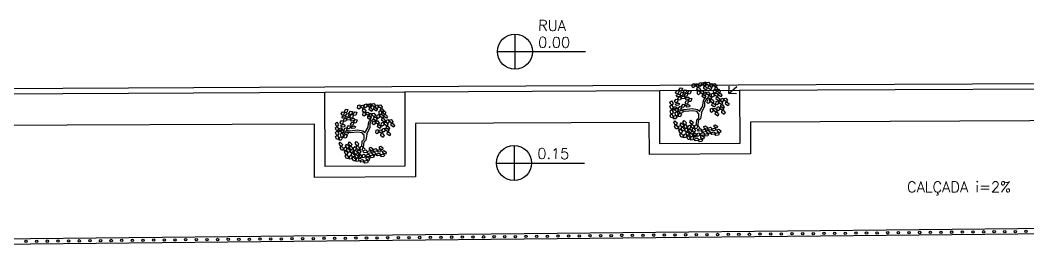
# Model space of a CAD drawing. Header units: millimetres. Extents: x -8 to 5830, y -596 to 3598.
# Drawn here: x 1664.37 to 1683.31, y 2398.46 to 2402.83 of the extents above; entities that cross this region are included whole.
import ezdxf

# ---------------------------------------------------------------- set-up
doc = ezdxf.new("R2010")
doc.units = ezdxf.units.MM
doc.linetypes.add('CONTINU', pattern=[0])
doc.linetypes.add('HIDDEN', pattern=[9.525, 6.35, -3.175])
doc.layers.get('0').update_dxf_attribs({"color": 9})
doc.styles.add('80X50', font='romans.shx')

# ---------------------------------------------------------------- blocks, each defined once
blk = doc.blocks.new('L', base_point=(1.368, 0.591))
at = {"color": 8, "lineweight": -2}
for p, q in [((1.281, 0.65), (1.312, 0.675)), ((1.294, 0.6), (1.281, 0.65)), ((1.312, 0.675), (1.342, 0.621)), ((1.342, 0.621), (1.322, 0.591)), ((1.275, 0.567), (1.306, 0.592)), ((1.288, 0.517), (1.275, 0.567)), ((1.317, 0.508), (1.288, 0.517)), ((1.322, 0.591), (1.294, 0.6)), ((1.306, 0.592), (1.336, 0.538)), ((1.336, 0.538), (1.317, 0.508)), ((1.337, 0.489), (1.356, 0.548)), ((1.376, 0.484), (1.337, 0.489)), ((1.356, 0.548), (1.391, 0.554)), ((1.404, 0.527), (1.376, 0.484)), ((1.391, 0.554), (1.404, 0.527))]:
    blk.add_line(p, q, dxfattribs=at)
blk = doc.blocks.new('Árvore-13')
at = {"color": 8}
for p, q in [((0.405, 0.537), (0.484, 0.659)), ((0.484, 0.659), (0.572, 0.715)), ((0.502, 0.509), (0.633, 0.668)), ((0.572, 0.715), (0.607, 0.819)), ((0.633, 0.668), (0.782, 0.715)), ((-0.795, 0.302), (-0.961, 0.415)), ((-0.795, 0.406), (-0.953, 0.499)), ((-0.357, 0.349), (-0.795, 0.406)), ((-0.366, 0.227), (-0.795, 0.302)), ((-0.129, 0.105), (-0.366, 0.227)), ((-0.068, 0.19), (-0.357, 0.349)), ((-0.068, -0.036), (-0.129, 0.105)), ((0.029, 0.068), (-0.068, 0.19)), ((0.029, 0.068), (0.318, 0.331)), ((0.116, -0.055), (0.283, 0.133)), ((0.283, 0.133), (0.423, 0.284)), ((0.318, 0.331), (0.405, 0.537)), ((0.423, 0.284), (0.502, 0.509)), ((-0.296, -0.392), (-0.418, -0.693)), ((-0.199, -0.449), (-0.313, -0.74)), ((-0.147, -0.299), (-0.296, -0.392)), ((-0.05, -0.383), (-0.199, -0.449)), ((-0.068, -0.036), (-0.147, -0.299)), ((0.116, -0.055), (-0.05, -0.383)), ((-0.313, -0.74), (-0.243, -0.89))]:
    blk.add_line(p, q, dxfattribs=at)
at = {"color": 8, "xscale": 3.048, "yscale": 3.048, "zscale": 3.048}
for p, rotation in [((-0.926, 0.959), 295.0165150851705), ((-0.716, 1.448), 295.0165150851705), ((-0.488, 1.26), 295.0165150851705), ((-0.252, 1.138), 295.0165150851705), ((0.169, 1.448), 190.1248425347958), ((0.353, 0.95), 190.1248425347958), ((0.581, 1.401), 190.1248425347958), ((0.852, 1.344), 190.1248425347958), ((1.211, 1.147), 190.1248425347958), ((-1.443, 0.368), 347.8021081598379), ((-1.303, 0.884), 347.8021081598379), ((-1.128, 0.415), 347.8021081598379), ((-0.848, 0.462), 295.0165150851705), ((-0.348, 0.687), 295.0165150851705), ((0.677, 0.781), 190.1248425347958), ((0.765, 0.274), 190.1248425347958), ((1.124, 0.565), 190.1248425347958), ((1.317, 0.753), 190.1248425347958), ((0.8, -0.299), 190.1248425347958), ((1.203, -0.317), 190.1248425347958), ((1.246, 0.039), 190.1248425347958), ((1.579, 0.114), 190.1248425347958), ((-0.453, -1.397), 66.16076666471405), ((-0.103, -0.899), 66.16076666471405), ((-0.015, -1.19), 66.16076666471405), ((0.502, -1.003), 66.16076666471405), ((0.616, -1.322), 66.16076666471405)]:
    blk.add_blockref('L', p, dxfattribs=dict(at, rotation=rotation))
for p in [(-1.391, -0.308), (-1.049, -0.533), (-0.848, -0.449), (-0.445, -0.543), (-1.233, -0.881), (-0.874, -1.134), (-0.672, -1.021), (-0.453, -1.04)]:
    blk.add_blockref('L', p, dxfattribs=at)
blk = doc.blocks.new('_Open90')
at = {"color": 0, "linetype": 'ByBlock', "lineweight": -2}
for p, q in [((0, 0), (-1, 0)), ((-0.5, 0.5), (0, 0)), ((0, 0), (-0.5, -0.5))]:
    blk.add_line(p, q, dxfattribs=at)

msp = doc.modelspace()

# ---------------------------------------------------------------- linework, layer by layer
at = {"color": 8, "linetype": 'CONTINU', "lineweight": -2}
for p, q in [((1673.667, 2402.571), (1673.667, 2401.914)), ((1673.338, 2402.243), (1674.992, 2402.243)), ((1659.347, 2401.532), (1670.094, 2401.582)), ((1670.094, 2401.582), (1676.39, 2401.612)), ((1671.594, 2401.489), (1676.391, 2401.512)), ((1671.595, 2401.489), (1676.391, 2401.512)), ((1676.39, 2401.612), (1684.858, 2401.651)), ((1677.89, 2401.519), (1684.858, 2401.552)), ((1677.891, 2401.519), (1684.858, 2401.551)), ((1659.348, 2401.432), (1670.095, 2401.482)), ((1673.651, 2400.479), (1673.651, 2399.821)), ((1673.322, 2400.15), (1674.976, 2400.15))]:
    msp.add_line(p, q, dxfattribs=at)
for p, q in [((1732.068, 2399.4), (1647.856, 2398.562)), ((1693.983, 2398.921), (1647.899, 2398.463))]:
    msp.add_line(p, q)
for points in [[(1677.891, 2401.519), (1677.894, 2400.519), (1676.394, 2400.512), (1676.391, 2401.512), (1677.891, 2401.519)], [(1671.595, 2401.489), (1671.6, 2400.089), (1670.1, 2400.082), (1670.095, 2401.482), (1671.595, 2401.489)], [(1693.458, 2400.987), (1693.457, 2400.386), (1691.857, 2400.385), (1691.858, 2400.984), (1686.26, 2400.958), (1686.262, 2400.358), (1684.662, 2400.35), (1684.66, 2400.95), (1678.093, 2400.92), (1678.095, 2400.32), (1676.195, 2400.311), (1676.193, 2400.911), (1671.8, 2400.89), (1671.801, 2399.89), (1669.901, 2399.881), (1669.899, 2400.881), (1657.5, 2400.832), (1657.502, 2400.223), (1655.902, 2400.216), (1655.9, 2400.811), (1652.674, 2400.8), (1652.681, 2400.324)]]:
    msp.add_lwpolyline(points, dxfattribs=at)
for centre in [(1673.667, 2402.243), (1673.651, 2400.15)]:
    msp.add_circle(centre, 0.329, dxfattribs=at)
for centre in [(1680.277, 2398.835), (1680.477, 2398.837), (1680.677, 2398.839), (1680.877, 2398.841), (1681.077, 2398.843), (1681.277, 2398.845), (1681.477, 2398.847), (1681.677, 2398.849), (1681.877, 2398.851), (1682.077, 2398.853), (1682.277, 2398.855), (1682.477, 2398.857), (1682.677, 2398.859), (1682.877, 2398.861), (1683.077, 2398.863), (1683.277, 2398.865), (1664.477, 2398.678), (1664.677, 2398.68), (1664.877, 2398.682), (1665.077, 2398.684), (1665.277, 2398.686), (1665.477, 2398.688), (1665.677, 2398.69), (1665.877, 2398.692), (1666.077, 2398.694), (1666.277, 2398.696), (1666.477, 2398.698), (1666.677, 2398.7), (1666.877, 2398.702), (1667.077, 2398.704), (1667.277, 2398.706), (1667.477, 2398.708), (1667.677, 2398.71), (1667.877, 2398.711), (1668.077, 2398.713), (1668.277, 2398.715), (1668.477, 2398.717), (1668.677, 2398.719), (1668.877, 2398.721), (1669.077, 2398.723), (1669.277, 2398.725), (1669.477, 2398.727), (1669.677, 2398.729), (1669.877, 2398.731), (1670.077, 2398.733), (1670.277, 2398.735), (1670.477, 2398.737), (1670.677, 2398.739), (1670.877, 2398.741), (1671.077, 2398.743), (1671.277, 2398.745), (1671.477, 2398.747), (1671.677, 2398.749), (1671.877, 2398.751), (1672.077, 2398.753), (1672.277, 2398.755), (1672.477, 2398.757), (1672.677, 2398.759), (1672.877, 2398.761), (1673.077, 2398.763), (1673.277, 2398.765), (1673.477, 2398.767), (1673.677, 2398.769), (1673.877, 2398.771), (1674.077, 2398.773), (1674.277, 2398.775), (1674.477, 2398.777), (1674.677, 2398.779), (1674.877, 2398.781), (1675.077, 2398.783), (1675.277, 2398.785), (1675.477, 2398.787), (1675.677, 2398.789), (1675.877, 2398.791), (1676.077, 2398.793), (1676.277, 2398.795), (1676.477, 2398.797), (1676.677, 2398.799), (1676.877, 2398.801), (1677.077, 2398.803), (1677.277, 2398.805), (1677.477, 2398.807), (1677.677, 2398.809), (1677.877, 2398.811), (1678.077, 2398.813), (1678.277, 2398.815), (1678.477, 2398.817), (1678.677, 2398.819), (1678.877, 2398.821), (1679.077, 2398.823), (1679.277, 2398.825), (1679.477, 2398.827), (1679.677, 2398.829), (1679.877, 2398.831), (1680.077, 2398.833)]:
    msp.add_circle(centre, 0.0225)

# ---------------------------------------------------------------- block references
at = {"color": 8, "linetype": 'HIDDEN', "xscale": 0.3107660917594163, "yscale": 0.3107660917594163, "zscale": 0.3107660917594163, "rotation": 16.63621055087309}
for p in [(1677.134, 2401.098), (1670.845, 2400.696)]:
    msp.add_blockref('Árvore-13', p, dxfattribs=at)
at = {"color": 8, "xscale": 0.2, "yscale": 0.2, "zscale": 0.2, "rotation": 221.9160010124855}
msp.add_blockref('_Open90', (1677.689, 2401.455), dxfattribs=at)

# ---------------------------------------------------------------- texts
at = {"color": 8, "style": '80X50'}
for s, p in [('RUA', (1674.104, 2402.635)), ('0.00', (1674.104, 2402.32)), ('0.15', (1674.088, 2400.228))]:
    msp.add_text(s, height=0.2, rotation=359.7175, dxfattribs=at).set_placement(p)
msp.add_text('CALÇADA i=2%%%', height=0.2, dxfattribs=at).set_placement((1681.039, 2399.601))

doc.saveas('drawing.dxf')
